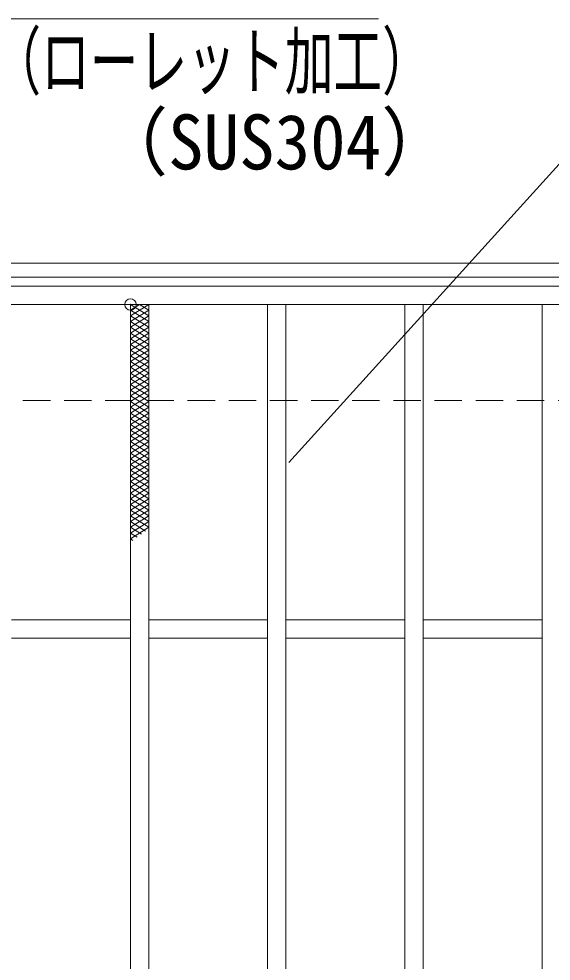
# Model space of a CAD drawing. Units: millimetres, scale not verified. Extents: x -1050 to 1050, y -742 to 742.
# Drawn here: x -694.3 to -578, y 359.8 to 565.9 of the extents above; entities that cross this region are included whole.
import ezdxf
from ezdxf.enums import TextEntityAlignment as Align

# ---------------------------------------------------------------- set-up
doc = ezdxf.new("R2010")
doc.units = ezdxf.units.MM
doc.header["$LTSCALE"] = 5
doc.header["$PDMODE"] = 32
doc.header["$PDSIZE"] = 2.5
doc.linetypes.add('DASHED1', pattern=[1.8, 1.2, -0.6])
for name, color, linetype, lineweight in [('0-1_寸法注釈', 2, 'Continuous', 9), ('0-5_蓋', 5, 'Continuous', 9), ('0-8_ハッチング', 4, 'Continuous', 9), ('0-9_枠', 7, 'Continuous', 9), ('0-A_溝開口', 4, 'DASHED1', 9)]:
    doc.layers.add(name, color=color, linetype=linetype, lineweight=lineweight)
doc.styles.add('ＭＳ ゴシック', font='')
doc.styles.get('ＭＳ ゴシック').set_extended_font_data('MS Gothic')

msp = doc.modelspace()

# ---------------------------------------------------------------- linework, layer by layer
at = {"layer": '0-1_寸法注釈'}
for points in [[(-615.707, 565.949), (-724.931, 565.949), (-785.858, 481.668)], [(-438.147, 565.949), (-547.371, 565.949), (-635.274, 468.935)]]:
    msp.add_lwpolyline(points, dxfattribs=at)
at = {"layer": '0-5_蓋'}
for p, q in [((204.55, 507.475), (-790.45, 507.475)), ((204.55, 503.475), (-790.45, 503.475)), ((-669.95, 503.475), (-669.95, 261.475)), ((-665.95, 503.475), (-665.95, 261.475)), ((-639.95, 503.475), (-639.95, 261.475)), ((-635.95, 503.475), (-635.95, 261.475)), ((-609.95, 503.475), (-609.95, 261.475)), ((-605.95, 503.475), (-605.95, 261.475)), ((-579.95, 503.475), (-579.95, 261.475)), ((-669.95, 434.475), (-695.95, 434.475)), ((-639.95, 434.475), (-665.95, 434.475)), ((-609.95, 434.475), (-635.95, 434.475)), ((-579.95, 434.475), (-605.95, 434.475)), ((-669.95, 430.475), (-695.95, 430.475)), ((-639.95, 430.475), (-665.95, 430.475)), ((-609.95, 430.475), (-635.95, 430.475)), ((-579.95, 430.475), (-605.95, 430.475))]:
    msp.add_line(p, q, dxfattribs=at)
at = {"layer": '0-8_ハッチング'}
for p, q in [((-669.95, 502.225), (-667.95, 503.475)), ((-669.95, 503.475), (-665.95, 500.975)), ((-669.95, 500.975), (-665.95, 503.475)), ((-667.95, 503.475), (-665.95, 502.225)), ((-669.95, 502.225), (-665.95, 499.725)), ((-669.95, 499.725), (-665.95, 502.225)), ((-669.95, 500.975), (-665.95, 498.475)), ((-669.95, 498.475), (-665.95, 500.975)), ((-669.95, 499.725), (-665.95, 497.225)), ((-669.95, 497.225), (-665.95, 499.725)), ((-669.95, 498.475), (-665.95, 495.975)), ((-669.95, 495.975), (-665.95, 498.475)), ((-669.95, 497.225), (-665.95, 494.725)), ((-669.95, 494.725), (-665.95, 497.225)), ((-669.95, 495.975), (-665.95, 493.475)), ((-669.95, 493.475), (-665.95, 495.975)), ((-669.95, 494.725), (-665.95, 492.225)), ((-669.95, 492.225), (-665.95, 494.725)), ((-669.95, 493.475), (-665.95, 490.975)), ((-669.95, 490.975), (-665.95, 493.475)), ((-669.95, 492.225), (-665.95, 489.725)), ((-669.95, 489.725), (-665.95, 492.225)), ((-669.95, 490.975), (-665.95, 488.475)), ((-669.95, 488.475), (-665.95, 490.975)), ((-669.95, 489.725), (-665.95, 487.225)), ((-669.95, 487.225), (-665.95, 489.725)), ((-669.95, 488.475), (-665.95, 485.975)), ((-669.95, 485.975), (-665.95, 488.475)), ((-669.95, 487.225), (-665.95, 484.725)), ((-669.95, 484.725), (-665.95, 487.225)), ((-669.95, 485.975), (-665.95, 483.475)), ((-669.95, 483.475), (-665.95, 485.975)), ((-669.95, 484.725), (-665.95, 482.225)), ((-669.95, 482.225), (-665.95, 484.725)), ((-669.95, 483.475), (-665.95, 480.975)), ((-669.95, 480.975), (-665.95, 483.475)), ((-669.95, 482.225), (-665.95, 479.725)), ((-669.95, 479.725), (-665.95, 482.225)), ((-669.95, 480.975), (-665.95, 478.475)), ((-669.95, 478.475), (-665.95, 480.975)), ((-669.95, 479.725), (-665.95, 477.225)), ((-669.95, 477.225), (-665.95, 479.725)), ((-669.95, 478.475), (-665.95, 475.975)), ((-669.95, 475.975), (-665.95, 478.475)), ((-669.95, 477.225), (-665.95, 474.725)), ((-669.95, 474.725), (-665.95, 477.225)), ((-669.95, 475.975), (-665.95, 473.475)), ((-669.95, 473.475), (-665.95, 475.975)), ((-669.95, 474.725), (-665.95, 472.225)), ((-669.95, 472.225), (-665.95, 474.725)), ((-669.95, 473.475), (-665.95, 470.975)), ((-669.95, 470.975), (-665.95, 473.475)), ((-669.95, 472.225), (-665.95, 469.725)), ((-669.95, 469.725), (-665.95, 472.225)), ((-669.95, 470.975), (-665.95, 468.475)), ((-669.95, 468.475), (-665.95, 470.975)), ((-669.95, 469.725), (-665.95, 467.225)), ((-669.95, 467.225), (-665.95, 469.725)), ((-669.95, 468.475), (-665.95, 465.975)), ((-669.95, 465.975), (-665.95, 468.475)), ((-669.95, 467.225), (-665.95, 464.725)), ((-669.95, 464.725), (-665.95, 467.225)), ((-669.95, 465.975), (-665.95, 463.475)), ((-669.95, 463.475), (-665.95, 465.975)), ((-669.95, 464.725), (-665.95, 462.225)), ((-669.95, 462.225), (-665.95, 464.725)), ((-669.95, 463.475), (-665.95, 460.975)), ((-669.95, 460.975), (-665.95, 463.475)), ((-669.95, 462.225), (-665.95, 459.725)), ((-669.95, 459.725), (-665.95, 462.225)), ((-669.95, 460.975), (-665.95, 458.475)), ((-669.95, 458.475), (-665.95, 460.975)), ((-669.95, 459.725), (-665.95, 457.225)), ((-669.95, 457.225), (-665.95, 459.725)), ((-669.95, 458.475), (-665.95, 455.975)), ((-669.95, 455.975), (-665.95, 458.475)), ((-669.95, 457.225), (-665.95, 454.725)), ((-669.95, 454.725), (-665.95, 457.225)), ((-669.95, 455.975), (-666.637, 453.904)), ((-669.95, 453.475), (-665.95, 455.975)), ((-669.95, 454.725), (-667.53, 453.213)), ((-669.95, 452.225), (-665.95, 454.725)), ((-669.95, 453.475), (-668.451, 452.538)), ((-669.95, 452.225), (-669.398, 451.88))]:
    msp.add_line(p, q, dxfattribs=at)
msp.add_point((-669.95, 503.475), dxfattribs=at)
at = {"layer": '0-9_枠'}
for p, q in [((-795.45, 512.475), (409.55, 512.475)), ((-792.45, 509.475), (407.714, 509.475))]:
    msp.add_line(p, q, dxfattribs=at)
at = {"layer": '0-A_溝開口'}
msp.add_line((-765.45, 482.475), (204.55, 482.475), dxfattribs=at)

# ---------------------------------------------------------------- texts
at = {"layer": '0-1_寸法注釈', "color": 7, "style": 'ＭＳ ゴシック'}
for s, width, p in [('（ローレット加工）', 0.65, (-700.15, 547.081)), ('（SUS304）', 0.95, (-677.303, 529.416))]:
    msp.add_text(s, height=12.02, dxfattribs=dict(at, width=width)).set_placement(p, align=Align.BOTTOM_LEFT)

doc.saveas('drawing.dxf')
